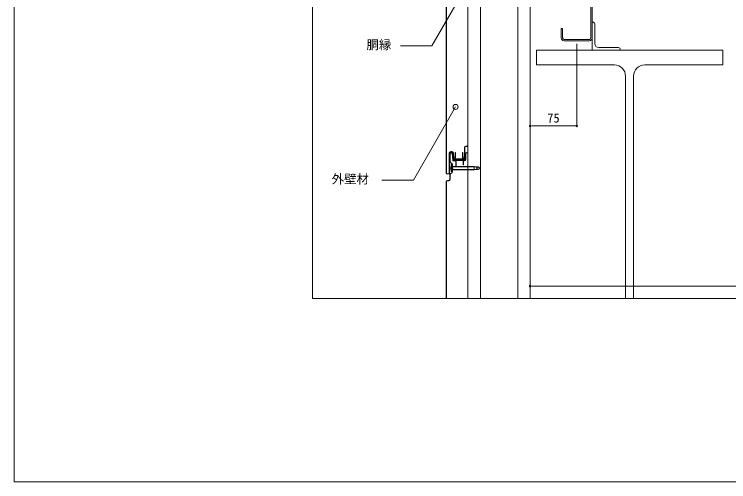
# Model space of a CAD drawing. Units: millimetres, scale not verified. Extents: x -1380 to 1380, y -955 to 955.
# Drawn here: x -1380 to -231, y -955 to -202 of the extents above; entities that cross this region are included whole.
import ezdxf
from ezdxf.enums import TextEntityAlignment as Align

# ---------------------------------------------------------------- set-up
doc = ezdxf.new("R2010")
doc.units = ezdxf.units.MM
doc.header["$LTSCALE"] = 3
for name, color, linetype, lineweight in [('0-0_0', 7, 'Continuous', 18), ('0-2_MOJI', 7, 'Continuous', 18), ('0-4_KANAMONO', 5, 'Continuous', 18), ('0-6_TEKKOTU', 7, 'Continuous', 18), ('0-8_bo-do', 3, 'Continuous', 18), ('0-9_WAKU', 7, 'Continuous', 18), ('0-B_SUNPO', 7, 'Continuous', 18), ('0-C_doubuti', 5, 'Continuous', 18)]:
    doc.layers.add(name, color=color, linetype=linetype, lineweight=lineweight)
doc.styles.add('ＭＳ ゴシック', font='')
doc.styles.get('ＭＳ ゴシック').set_extended_font_data('MS Gothic')

# ---------------------------------------------------------------- blocks, each defined once
blk = doc.blocks.new('_DOT')
at = {"layer": '0-0_0'}
for p, q in [((-0.5, 0), (-1, 0)), ((0.25, 0), (-0.25, 0))]:
    blk.add_line(p, q, dxfattribs=at)
blk.add_circle((0, 0), 0.25, dxfattribs=at)

msp = doc.modelspace()

# ---------------------------------------------------------------- linework, layer by layer
at = {"layer": '0-0_0'}
msp.add_lwpolyline([(-900.016, -660.04), (899.988, -660.04), (899.988, 539.96), (-900.016, 539.96)], close=True, dxfattribs=at)
at = {"layer": '0-2_MOJI'}
for points in [[(-758.377, -253.051), (-707.939, -253.051), (-639.952, -135.295)], [(-788.393, -469.321), (-737.955, -469.321), (-669.968, -351.565)]]:
    msp.add_lwpolyline(points, dxfattribs=at)
msp.add_circle((-669.968, -351.565), 4, dxfattribs=at)
at = {"layer": '0-4_KANAMONO'}
for p, q in [((-452.316, -240.44), (-452.316, -149.64)), ((-450.016, -149.64), (-450.016, -240.44)), ((-446.016, -249.54), (-446.016, -218.04)), ((-495.416, -242.74), (-454.616, -242.74)), ((-454.616, -245.04), (-495.416, -245.04)), ((-408.016, -256.04), (-439.516, -256.04))]:
    msp.add_line(p, q, dxfattribs=at)
for points in [[(-449.016, -215.04), (-450.016, -215.04), (-450.016, -260.04), (-405.016, -260.04), (-405.016, -259.04)], [(-500.016, -240.44), (-500.016, -225.04), (-497.716, -225.04), (-497.716, -240.44)]]:
    msp.add_lwpolyline(points, dxfattribs=at)
for centre, radius, start, end in [((-449.016, -218.04), 3, 0, 90), ((-495.416, -240.44), 4.6, 180, 270), ((-495.416, -240.44), 2.3, 180, 270), ((-454.616, -240.44), 2.3, 270, 0), ((-454.616, -240.44), 4.6, 270, 0), ((-439.516, -249.54), 6.5, 180, 270), ((-408.016, -259.04), 3, 0, 90)]:
    msp.add_arc(centre, radius, start, end, dxfattribs=at)
at = {"layer": '0-6_TEKKOTU'}
for p, q in [((-396.516, -660.04), (-396.516, -302.04)), ((-383.516, -302.04), (-383.516, -660.04))]:
    msp.add_line(p, q, dxfattribs=at)
msp.add_lwpolyline([(-414.516, -284.04), (-540.016, -284.04), (-540.016, -260.04), (-240.016, -260.04), (-240.016, -284.04), (-365.516, -284.04)], dxfattribs=at)
for centre, start, end in [((-414.516, -302.04), 0, 90), ((-365.516, -302.04), 90, 180)]:
    msp.add_arc(centre, 18, start, end, dxfattribs=at)
at = {"layer": '0-8_bo-do'}
for p, q in [((-650.516, 172.96), (-650.516, -413.54)), ((-650.016, -413.54), (-650.016, 172.96)), ((-685.016, 127.96), (-685.016, -457.54)), ((-684.516, -457.54), (-684.516, 127.96)), ((-676.199, -423.54), (-677.516, -423.54)), ((-677.516, -424.04), (-676.199, -424.04)), ((-676.405, -425.04), (-677.516, -425.04)), ((-659.016, -425.04), (-659.016, -433.54)), ((-651.516, -414.54), (-653.516, -414.54)), ((-653.516, -415.04), (-651.516, -415.04)), ((-680.516, -426.54), (-680.516, -457.54)), ((-680.016, -457.54), (-680.016, -426.54)), ((-679.016, -426.54), (-679.016, -440.174)), ((-678.516, -440.174), (-678.516, -426.54)), ((-677.516, -425.54), (-676.405, -425.54)), ((-675.408, -426.464), (-674.564, -437.432)), ((-674.065, -437.394), (-674.909, -426.425)), ((-674.065, -437.394), (-674.344, -433.777)), ((-674.341, -433.653), (-673.765, -433.077)), ((-674.288, -434.498), (-673.15, -433.36)), ((-674.16, -436.165), (-672.601, -434.606)), ((-674.096, -436.999), (-672.05, -434.953)), ((-673.709, -426.314), (-673.04, -433.676)), ((-673.341, -438.04), (-670.341, -435.04)), ((-672.542, -433.631), (-673.211, -426.269)), ((-672.443, -438.04), (-669.443, -435.04)), ((-671.516, -434.54), (-671.546, -434.54)), ((-671.546, -435.04), (-657.317, -435.04)), ((-671.546, -435.04), (-671.516, -435.04)), ((-670.647, -438.04), (-667.647, -435.04)), ((-669.749, -438.04), (-666.749, -435.04)), ((-667.953, -438.04), (-664.953, -435.04)), ((-667.055, -438.04), (-664.055, -435.04)), ((-665.259, -438.04), (-662.259, -435.04)), ((-664.361, -438.04), (-661.361, -435.04)), ((-662.565, -438.04), (-659.565, -435.04)), ((-661.667, -438.04), (-658.667, -435.04)), ((-659.871, -438.04), (-656.766, -434.936)), ((-658.973, -438.04), (-654.173, -433.241)), ((-657.317, -434.54), (-657.516, -434.54)), ((-657.516, -435.04), (-657.317, -435.04)), ((-657.176, -438.04), (-654.016, -434.88)), ((-656.278, -438.04), (-654.016, -435.778)), ((-655.921, -434.091), (-654.702, -432.872)), ((-654.016, -427.04), (-654.016, -436.54)), ((-654.016, -433.753), (-654.016, -436.54)), ((-653.516, -436.54), (-653.516, -427.04)), ((-650.516, -427.04), (-650.516, -660.04)), ((-650.016, -660.04), (-650.016, -427.04)), ((-678.266, -441.473), (-676.266, -442.628)), ((-676.016, -442.195), (-678.016, -441.04)), ((-675.916, -448.74), (-677.8, -447.509)), ((-677.216, -444.29), (-677.216, -455.79)), ((-677.216, -444.29), (-676.434, -444.29)), ((-676.434, -444.29), (-676.434, -455.79)), ((-676.434, -444.29), (-675.916, -444.79)), ((-675.916, -444.29), (-675.916, -455.79)), ((-675.916, -444.29), (-675.516, -444.29)), ((-675.516, -444.29), (-675.516, -455.79)), ((-640.016, -447.392), (-675.516, -447.392)), ((-675.516, -448.025), (-639.933, -448.025)), ((-671.016, -438.04), (-673.367, -438.04)), ((-673.367, -438.54), (-671.016, -438.54)), ((-655.516, -438.04), (-656.516, -438.04)), ((-656.516, -438.54), (-655.516, -438.54)), ((-650.016, -447.392), (-640.016, -447.392)), ((-640.016, -447.392), (-640.016, -452.689)), ((-640.016, -448.025), (-633.444, -448.025)), ((-636.373, -450.04), (-633.444, -448.025)), ((-630.516, -450.04), (-633.444, -448.025)), ((-676.266, -457.453), (-678.266, -458.607)), ((-678.016, -459.04), (-676.016, -457.886)), ((-677.8, -452.572), (-675.916, -451.34)), ((-677.216, -455.79), (-676.434, -455.79)), ((-676.434, -455.79), (-675.916, -455.29)), ((-675.916, -455.79), (-675.516, -455.79)), ((-675.516, -452.055), (-638.515, -452.055)), ((-640.016, -452.689), (-675.516, -452.689)), ((-640.016, -452.689), (-650.016, -452.689)), ((-640.016, -452.055), (-633.444, -452.055)), ((-633.444, -452.055), (-636.373, -450.04)), ((-633.444, -452.055), (-630.516, -450.04)), ((-681.016, -470.04), (-683.016, -470.04)), ((-683.016, -470.54), (-681.016, -470.54)), ((-679.016, -459.906), (-679.016, -468.04)), ((-678.516, -468.04), (-678.516, -459.906)), ((-685.016, -472.04), (-685.016, -660.04)), ((-684.516, -660.04), (-684.516, -472.04))]:
    msp.add_line(p, q, dxfattribs=at)
for points in [[(-670.016, -433.54), (-670.016, -425.04), (-670.516, -425.04), (-670.516, -433.54)], [(-658.516, -433.54), (-658.516, -425.04), (-659.016, -425.04)], [(-655.516, -416.54), (-655.516, -428.005), (-656.327, -433.682)], [(-655.832, -433.753), (-655.016, -428.04), (-655.016, -416.54)], [(-675.516, -443.927), (-675.516, -449.54), (-675.016, -450.04), (-675.516, -450.54), (-675.516, -456.154)], [(-675.016, -456.154), (-675.016, -450.748), (-674.308, -450.04), (-675.016, -449.333), (-675.016, -443.927)], [(-655.516, -438.04), (-656.516, -438.04), (-671.016, -438.04), (-673.367, -438.04)], [(-669.516, -440.04), (-669.516, -447.04), (-669.016, -447.04), (-669.016, -440.04)], [(-658.016, -439.54), (-658.016, -445.04), (-657.516, -445.04), (-657.516, -439.54)]]:
    msp.add_lwpolyline(points, dxfattribs=at)
for centre, radius, start, end in [((-651.516, -413.54), 1.5, 270, 360), ((-651.516, -413.54), 1, 270, 360), ((-677.516, -426.54), 3, 90, 180), ((-677.516, -426.54), 2.5, 90, 180), ((-677.516, -426.54), 1.5, 90, 180), ((-676.405, -426.54), 1.5, 4.39871, 90), ((-676.199, -426.54), 3, 5.19444, 90), ((-676.199, -426.54), 2.5, 5.19444, 90), ((-653.516, -416.54), 2, 90, 180), ((-653.516, -416.54), 1.5, 90, 180), ((-652.016, -427.04), 2, 0, 180), ((-677.516, -426.54), 1, 90, 180), ((-676.405, -426.54), 1, 4.39871, 90), ((-673.692, -433.726), 0.654, 4.39871, 184.39871), ((-671.546, -433.54), 1.5, 185.19444, 270), ((-671.546, -433.54), 1.5, 185.19444, 270), ((-671.546, -433.54), 1, 185.19444, 270), ((-671.516, -433.54), 1.5, 270, 0), ((-671.516, -433.54), 1, 270, 0), ((-657.516, -433.54), 1.5, 180, 270), ((-657.516, -433.54), 1, 180, 270), ((-657.317, -433.54), 1, 270, 351.8699), ((-657.317, -433.54), 1.5, 270, 351.8699), ((-657.317, -433.54), 1.5, 270, 351.8699), ((-654.924, -433.753), 0.908, 0, 180), ((-655.516, -436.54), 1.5, 270, 0), ((-655.516, -436.54), 1.5, 270, 0), ((-655.516, -436.54), 2, 270, 0), ((-652.016, -427.04), 1.5, 0, 180), ((-677.516, -440.174), 1.5, 180, 240), ((-677.516, -440.174), 1, 180, 240), ((-667.819, -450.04), 10.297, 155.8662, 204.1338), ((-677.016, -443.927), 1.5, 0, 60), ((-677.016, -443.927), 2, 0, 60), ((-673.367, -437.34), 1.2, 184.39871, 270), ((-673.367, -437.34), 0.7, 184.39871, 270), ((-673.367, -437.34), 0.7, 184.39871, 270), ((-671.016, -440.04), 2, 0, 90), ((-671.016, -440.04), 1.5, 0, 90), ((-656.516, -439.54), 1.5, 90, 180), ((-656.516, -439.54), 1, 90, 180), ((-682.516, -457.54), 2.5, 180, 0), ((-682.516, -457.54), 2, 180, 0), ((-677.516, -459.906), 1.5, 120, 180), ((-677.516, -459.906), 1, 120, 180), ((-677.016, -456.154), 1.5, 300, 0), ((-677.016, -456.154), 2, 300, 0), ((-683.016, -472.04), 2, 90, 180), ((-683.016, -472.04), 1.5, 90, 180), ((-681.016, -468.04), 2.5, 270, 360), ((-681.016, -468.04), 2, 270, 0)]:
    msp.add_arc(centre, radius, start, end, dxfattribs=at)
at = {"layer": '0-9_WAKU'}
msp.add_lwpolyline([(-1380.014, -955.04), (1379.986, -955.04), (1379.986, 954.96), (-1380.014, 954.96)], close=True, dxfattribs=at)
at = {"layer": '0-B_SUNPO'}
for p, q in [((-550.016, -250.04), (-550.016, -640.197)), ((-550.016, -250.04), (-550.016, -382.173)), ((-475.016, -250.04), (-475.016, -382.173)), ((-545.016, -382.173), (-480.016, -382.173)), ((-545.016, -640.197), (729.984, -640.197))]:
    msp.add_line(p, q, dxfattribs=at)
at = {"layer": '0-C_doubuti'}
for p, q in [((-650.016, 94.96), (-650.016, -660.04)), ((-550.016, 94.96), (-550.016, -660.04)), ((-630.016, 89.96), (-630.016, -660.04)), ((-570.016, 89.96), (-570.016, -660.04))]:
    msp.add_line(p, q, dxfattribs=at)

# ---------------------------------------------------------------- block references
at = {"layer": '0-B_SUNPO', "xscale": 5, "yscale": 5, "rotation": 180}
for p in [(-550.016, -382.173), (-550.016, -640.197)]:
    msp.add_blockref('_DOT', p, dxfattribs=at)
at = {"layer": '0-B_SUNPO', "xscale": 5, "yscale": 5}
msp.add_blockref('_DOT', (-475.016, -382.173), dxfattribs=at)

# ---------------------------------------------------------------- texts
at = {"layer": '0-2_MOJI', "style": 'ＭＳ ゴシック'}
for s, p in [('胴縁', (-813.357, -263.051)), ('外壁材', (-869.363, -479.321))]:
    msp.add_text(s, height=14.66, dxfattribs=at).set_placement(p, align=Align.BOTTOM_LEFT)
at = {"layer": '0-B_SUNPO', "style": 'ＭＳ ゴシック'}
msp.add_text('75', height=14.66, dxfattribs=at).set_placement((-522.516, -381.173), align=Align.BOTTOM_LEFT)

doc.saveas('drawing.dxf')
